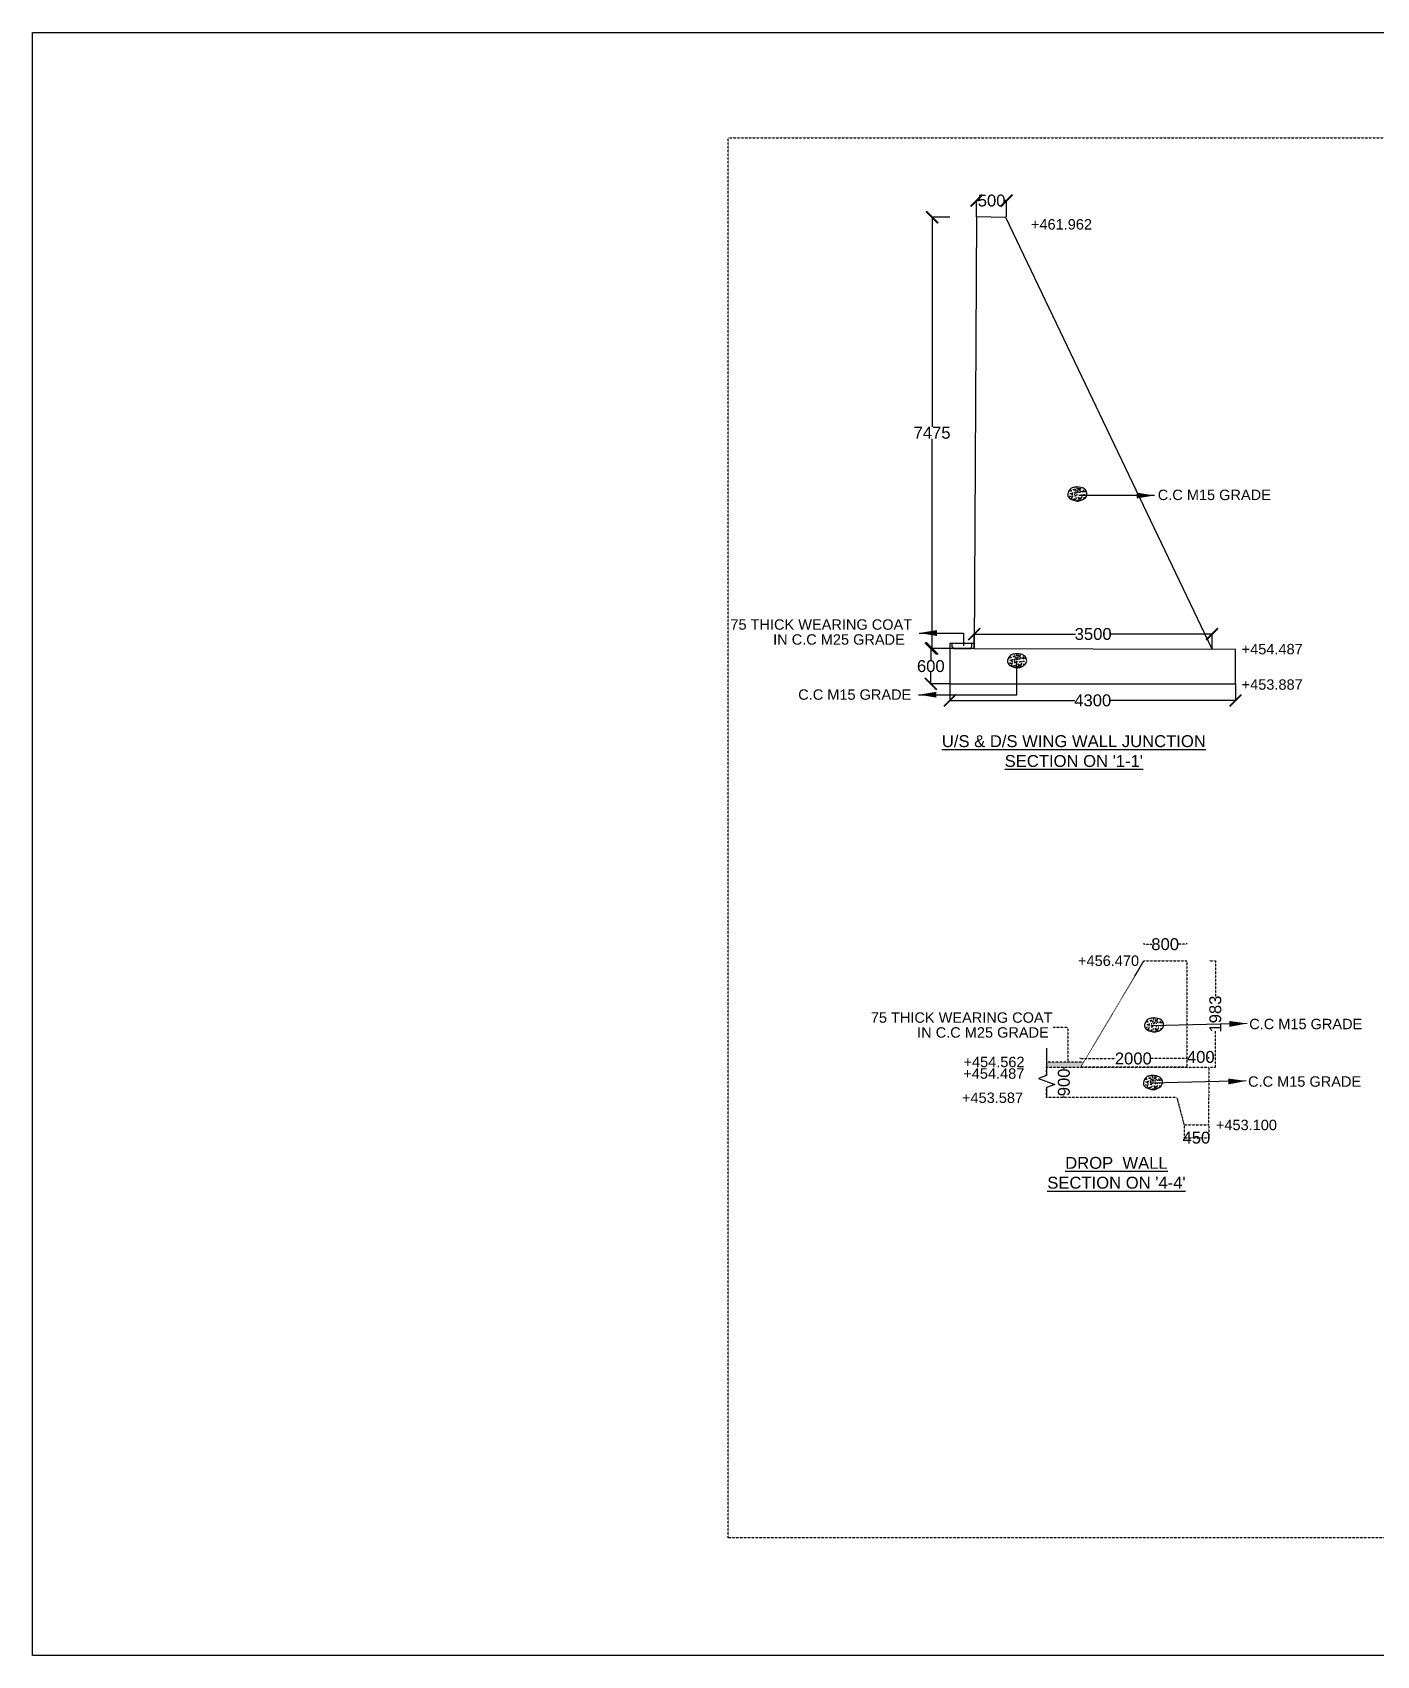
# Model space of a CAD drawing. Header units: inches. Extents: x -14031 to 118596, y 59117 to 142980.
# Drawn here: x 60176 to 82780, y 59117 to 86409 of the extents above; entities that cross this region are included whole.
import ezdxf

# ---------------------------------------------------------------- set-up
doc = ezdxf.new("R2010")
doc.units = ezdxf.units.IN
doc.header["$MEASUREMENT"] = 0
doc.linetypes.add('HIDDEN2', pattern=[0.1875, 0.125, -0.0625])
doc.layers.add('DRAWING', color=7, linetype='Continuous')
doc.styles.get("Standard").update_dxf_attribs({"font": 'arial.ttf'})
doc.dimstyles.new('dig', dxfattribs={"dimtxt": 200, "dimasz": 0.18, "dimexe": 0.18, "dimexo": 0.0625, "dimgap": 0.09, "dimtad": 0, "dimtih": 1, "dimtoh": 1, "dimdec": 4, "dimzin": 0, "dimdsep": 46, "dimtxsty": 'Standard', "dimblk": 'ARCHTICK', "dimcen": 0.09, "dimadec": 0, "dimazin": 0, "dimtfac": 1, "dimtdec": 4, "dimtofl": 0, "dimtmove": 0, "dimatfit": 3, "dimldrblk": 'ARCHTICK', "dimfxl": 1, "dimtolj": 1, "dimtzin": 0, "dimarcsym": 0})
doc.dimstyles.new('DIM TEXT', dxfattribs={"dimtxt": 100, "dimasz": 90, "dimexe": 0.18, "dimexo": 0.0625, "dimgap": 0.09, "dimtad": 0, "dimdec": 0, "dimzin": 0, "dimdsep": 46, "dimtxsty": 'Standard', "dimcen": 0.09, "dimadec": 0, "dimazin": 0, "dimtfac": 1, "dimtdec": 0, "dimtofl": 0, "dimtmove": 0, "dimatfit": 3, "dimfxl": 1, "dimtolj": 1, "dimtzin": 0, "dimarcsym": 0})
doc.dimstyles.new('ST1', dxfattribs={"dimtxt": 400, "dimasz": 200, "dimexe": 0.18, "dimexo": 0.0625, "dimgap": 0.09, "dimtad": 0, "dimtih": 1, "dimtoh": 1, "dimdec": 0, "dimzin": 0, "dimdsep": 46, "dimtxsty": 'Standard', "dimblk": 'ARCHTICK', "dimcen": 0.09, "dimadec": 0, "dimazin": 0, "dimtfac": 1, "dimtdec": 0, "dimtofl": 0, "dimtmove": 0, "dimatfit": 3, "dimldrblk": 'ARCHTICK', "dimfxl": 1, "dimtolj": 1, "dimtzin": 0, "dimarcsym": 0})
picture_1 = doc.add_image_def('image1.jpg', size_in_pixel=(7220, 3373))

# ---------------------------------------------------------------- blocks, each defined once
blk = doc.blocks.new('_ArchTick')
at = {"color": 0, "linetype": 'ByBlock', "const_width": 0.15}
blk.add_lwpolyline([(-0.5, -0.5), (0.5, 0.5)], dxfattribs=at)
blk = doc.blocks.new('*D12')
at = {"layer": 'Defpoints', "color": 0, "transparency": 16777216}
for p in [(75284, 76051), (75606, 76051), (75606, 75455)]:
    blk.add_point(p, dxfattribs=at)
at = {"layer": 'DRAWING', "color": 0, "lineweight": -2, "transparency": 16777216}
for p, q in [((75606, 76051), (75284, 76051)), ((75284, 76051), (75284, 75855)), ((75284, 75455), (75284, 75650)), ((75606, 75455), (75284, 75455))]:
    blk.add_line(p, q, dxfattribs=at)
at = {"layer": 'DRAWING', "color": 0, "lineweight": -2, "transparency": 16777216, "xscale": 200, "yscale": 200, "zscale": 200}
for p, rotation in [((75284, 76051), 90), ((75284, 75455), 270)]:
    blk.add_blockref('_ArchTick', p, dxfattribs=dict(at, rotation=rotation))
at = {"layer": 'DRAWING', "color": 0, "transparency": 16777216, "insert": (75284, 75753), "char_height": 200, "attachment_point": 5}
blk.add_mtext('\\A1;600', dxfattribs=at)
blk = doc.blocks.new('*D10')
at = {"layer": 'Defpoints', "color": 0, "transparency": 16777216}
for p in [(75305, 83301), (75606, 83301), (75606, 76051)]:
    blk.add_point(p, dxfattribs=at)
at = {"layer": 'DRAWING', "color": 0, "lineweight": -2, "transparency": 16777216}
for p, q in [((75606, 83301), (75305, 83301)), ((75305, 83301), (75305, 79777)), ((75305, 76051), (75305, 79574)), ((75606, 76051), (75305, 76051))]:
    blk.add_line(p, q, dxfattribs=at)
at = {"layer": 'DRAWING', "color": 0, "lineweight": -2, "transparency": 16777216, "xscale": 200, "yscale": 200, "zscale": 200}
for p, rotation in [((75305, 83301), 90), ((75305, 76051), 270)]:
    blk.add_blockref('_ArchTick', p, dxfattribs=dict(at, rotation=rotation))
at = {"layer": 'DRAWING', "color": 0, "transparency": 16777216, "insert": (75305, 79676), "char_height": 200, "attachment_point": 5}
blk.add_mtext('\\A1;7475', dxfattribs=at)
blk = doc.blocks.new('*D13')
at = {"layer": 'Defpoints', "color": 0, "transparency": 16777216}
for p in [(80014, 76293), (76014, 76051), (80014, 76039)]:
    blk.add_point(p, dxfattribs=at)
at = {"layer": 'DRAWING', "color": 0, "lineweight": -2, "transparency": 16777216}
for p, q in [((76014, 76051), (76014, 76293)), ((76014, 76293), (77716, 76293)), ((80014, 76293), (78313, 76293)), ((80014, 76039), (80014, 76293))]:
    blk.add_line(p, q, dxfattribs=at)
at = {"layer": 'DRAWING', "color": 0, "lineweight": -2, "transparency": 16777216, "xscale": 200, "yscale": 200, "zscale": 200, "rotation": 180}
blk.add_blockref('_ArchTick', (76014, 76293), dxfattribs=at)
at = {"layer": 'DRAWING', "color": 0, "lineweight": -2, "transparency": 16777216, "xscale": 200, "yscale": 200, "zscale": 200}
blk.add_blockref('_ArchTick', (80014, 76293), dxfattribs=at)
at = {"layer": 'DRAWING', "color": 0, "transparency": 16777216, "insert": (78014, 76293), "char_height": 200, "attachment_point": 5}
blk.add_mtext('\\A1;3500', dxfattribs=at)
blk = doc.blocks.new('*D14')
at = {"layer": 'Defpoints', "color": 0, "transparency": 16777216}
for p in [(75606, 75455), (80408, 75455), (80408, 75177)]:
    blk.add_point(p, dxfattribs=at)
at = {"layer": 'DRAWING', "color": 0, "lineweight": -2, "transparency": 16777216}
for p, q in [((75606, 75455), (75606, 75177)), ((80408, 75455), (80408, 75177)), ((75606, 75177), (77704, 75177)), ((80408, 75177), (78309, 75177))]:
    blk.add_line(p, q, dxfattribs=at)
at = {"layer": 'DRAWING', "color": 0, "lineweight": -2, "transparency": 16777216, "xscale": 200, "yscale": 200, "zscale": 200, "rotation": 180}
blk.add_blockref('_ArchTick', (75606, 75177), dxfattribs=at)
at = {"layer": 'DRAWING', "color": 0, "lineweight": -2, "transparency": 16777216, "xscale": 200, "yscale": 200, "zscale": 200}
blk.add_blockref('_ArchTick', (80408, 75177), dxfattribs=at)
at = {"layer": 'DRAWING', "color": 0, "transparency": 16777216, "insert": (78007, 75177), "char_height": 200, "attachment_point": 5}
blk.add_mtext('\\A1;4300', dxfattribs=at)
blk = doc.blocks.new('*D11')
at = {"layer": 'Defpoints', "color": 0, "transparency": 16777216}
for p in [(76054, 83581), (76054, 83307), (76557, 83307)]:
    blk.add_point(p, dxfattribs=at)
at = {"layer": 'DRAWING', "color": 0, "lineweight": -2, "transparency": 16777216}
for p, q in [((76054, 83307), (76054, 83581)), ((76054, 83581), (76085, 83581)), ((76557, 83581), (76526, 83581)), ((76557, 83307), (76557, 83581))]:
    blk.add_line(p, q, dxfattribs=at)
at = {"layer": 'DRAWING', "color": 0, "lineweight": -2, "transparency": 16777216, "xscale": 200, "yscale": 200, "zscale": 200, "rotation": 180}
blk.add_blockref('_ArchTick', (76054, 83581), dxfattribs=at)
at = {"layer": 'DRAWING', "color": 0, "lineweight": -2, "transparency": 16777216, "xscale": 200, "yscale": 200, "zscale": 200}
blk.add_blockref('_ArchTick', (76557, 83581), dxfattribs=at)
at = {"layer": 'DRAWING', "color": 0, "transparency": 16777216, "insert": (76306, 83581), "char_height": 200, "attachment_point": 5}
blk.add_mtext('\\A1;500', dxfattribs=at)
blk = doc.blocks.new('*D26')
at = {"layer": 'Defpoints', "color": 0, "linetype": 'HIDDEN2', "transparency": 16777216}
for p in [(77519, 69009), (77522, 69009), (77519, 68499)]:
    blk.add_point(p, dxfattribs=at)
at = {"layer": 'DRAWING', "color": 0, "linetype": 'HIDDEN2', "lineweight": -2, "transparency": 16777216}
for p, q in [((77519, 69009), (77522, 69009)), ((77522, 69009), (77522, 68975)), ((77522, 68499), (77522, 68533)), ((77519, 68499), (77522, 68499))]:
    blk.add_line(p, q, dxfattribs=at)
at = {"layer": 'DRAWING', "color": 0, "linetype": 'HIDDEN2', "lineweight": -2, "transparency": 16777216, "xscale": 0.18, "yscale": 0.18, "zscale": 0.18}
for p, rotation in [((77522, 69009), 90), ((77522, 68499), 270)]:
    blk.add_blockref('_ArchTick', p, dxfattribs=dict(at, rotation=rotation))
at = {"layer": 'DRAWING', "color": 0, "linetype": 'HIDDEN2', "transparency": 16777216, "insert": (77522, 68754), "char_height": 200, "attachment_point": 5, "rotation": 90}
blk.add_mtext('\\A1;900', dxfattribs=at)
blk = doc.blocks.new('*D27')
at = {"layer": 'Defpoints', "color": 0, "linetype": 'HIDDEN2', "transparency": 16777216}
for p in [(77789, 69169), (79590, 69169), (79590, 69155)]:
    blk.add_point(p, dxfattribs=at)
at = {"layer": 'DRAWING', "color": 0, "linetype": 'HIDDEN2', "lineweight": -2, "transparency": 16777216}
for p, q in [((77789, 69169), (77789, 69155)), ((77789, 69155), (78389, 69155)), ((79590, 69155), (78989, 69155)), ((79590, 69169), (79590, 69155))]:
    blk.add_line(p, q, dxfattribs=at)
at = {"layer": 'DRAWING', "color": 0, "linetype": 'HIDDEN2', "lineweight": -2, "transparency": 16777216, "xscale": 0.18, "yscale": 0.18, "zscale": 0.18, "rotation": 180}
blk.add_blockref('_ArchTick', (77789, 69155), dxfattribs=at)
at = {"layer": 'DRAWING', "color": 0, "linetype": 'HIDDEN2', "lineweight": -2, "transparency": 16777216, "xscale": 0.18, "yscale": 0.18, "zscale": 0.18}
blk.add_blockref('_ArchTick', (79590, 69155), dxfattribs=at)
at = {"layer": 'DRAWING', "color": 0, "linetype": 'HIDDEN2', "transparency": 16777216, "insert": (78689, 69155), "char_height": 200, "attachment_point": 5}
blk.add_mtext('\\A1;2000', dxfattribs=at)
blk = doc.blocks.new('*D28')
at = {"layer": 'Defpoints', "color": 0, "linetype": 'HIDDEN2', "transparency": 16777216}
for p in [(79590, 69155), (79957, 69181), (79957, 69155)]:
    blk.add_point(p, dxfattribs=at)
at = {"layer": 'DRAWING', "color": 0, "linetype": 'HIDDEN2', "lineweight": -2, "transparency": 16777216}
for p, q in [((79590, 69181), (79589, 69181)), ((79590, 69155), (79590, 69181)), ((79957, 69155), (79957, 69181)), ((79957, 69181), (79958, 69181))]:
    blk.add_line(p, q, dxfattribs=at)
at = {"layer": 'DRAWING', "color": 0, "linetype": 'HIDDEN2', "lineweight": -2, "transparency": 16777216, "xscale": 0.18, "yscale": 0.18, "zscale": 0.18}
blk.add_blockref('_ArchTick', (79590, 69181), dxfattribs=at)
at = {"layer": 'DRAWING', "color": 0, "linetype": 'HIDDEN2', "lineweight": -2, "transparency": 16777216, "xscale": 0.18, "yscale": 0.18, "zscale": 0.18, "rotation": 180}
blk.add_blockref('_ArchTick', (79957, 69181), dxfattribs=at)
at = {"layer": 'DRAWING', "color": 0, "linetype": 'HIDDEN2', "transparency": 16777216, "insert": (79824, 69181), "char_height": 200, "attachment_point": 5}
blk.add_mtext('\\A1;400', dxfattribs=at)
blk = doc.blocks.new('*D29')
at = {"layer": 'Defpoints', "color": 0, "linetype": 'HIDDEN2', "transparency": 16777216}
for p in [(79542, 68041), (79957, 68041), (79957, 67824)]:
    blk.add_point(p, dxfattribs=at)
at = {"layer": 'DRAWING', "color": 0, "linetype": 'HIDDEN2', "lineweight": -2, "transparency": 16777216}
for p, q in [((79542, 68041), (79542, 67824)), ((79957, 68041), (79957, 67824)), ((79542, 67824), (79957, 67824))]:
    blk.add_line(p, q, dxfattribs=at)
at = {"layer": 'DRAWING', "color": 0, "linetype": 'HIDDEN2', "lineweight": -2, "transparency": 16777216, "xscale": 0.18, "yscale": 0.18, "zscale": 0.18, "rotation": 180}
blk.add_blockref('_ArchTick', (79542, 67824), dxfattribs=at)
at = {"layer": 'DRAWING', "color": 0, "linetype": 'HIDDEN2', "lineweight": -2, "transparency": 16777216, "xscale": 0.18, "yscale": 0.18, "zscale": 0.18}
blk.add_blockref('_ArchTick', (79957, 67824), dxfattribs=at)
at = {"layer": 'DRAWING', "color": 0, "linetype": 'HIDDEN2', "transparency": 16777216, "insert": (79750, 67824), "char_height": 200, "attachment_point": 5}
blk.add_mtext('\\A1;450', dxfattribs=at)
blk = doc.blocks.new('*D30')
at = {"layer": 'Defpoints', "color": 0, "linetype": 'HIDDEN2', "transparency": 16777216}
for p in [(79957, 70797), (80069, 70797), (79957, 69009)]:
    blk.add_point(p, dxfattribs=at)
at = {"layer": 'DRAWING', "color": 0, "linetype": 'HIDDEN2', "lineweight": -2, "transparency": 16777216}
for p, q in [((79957, 70797), (80069, 70797)), ((80069, 70797), (80069, 70192)), ((80069, 69009), (80069, 69614)), ((79957, 69009), (80069, 69009))]:
    blk.add_line(p, q, dxfattribs=at)
at = {"layer": 'DRAWING', "color": 0, "linetype": 'HIDDEN2', "lineweight": -2, "transparency": 16777216, "xscale": 0.18, "yscale": 0.18, "zscale": 0.18}
for p, rotation in [((80069, 70797), 90), ((80069, 69009), 270)]:
    blk.add_blockref('_ArchTick', p, dxfattribs=dict(at, rotation=rotation))
at = {"layer": 'DRAWING', "color": 0, "linetype": 'HIDDEN2', "transparency": 16777216, "insert": (80069, 69903), "char_height": 200, "attachment_point": 5, "rotation": 90}
blk.add_mtext('\\A1;1983', dxfattribs=at)
blk = doc.blocks.new('*D31')
at = {"layer": 'Defpoints', "color": 0, "linetype": 'HIDDEN2', "transparency": 16777216}
for p in [(78867, 71097), (79583, 71097), (79583, 71077)]:
    blk.add_point(p, dxfattribs=at)
at = {"layer": 'DRAWING', "color": 0, "linetype": 'HIDDEN2', "lineweight": -2, "transparency": 16777216}
for p, q in [((78867, 71097), (78867, 71077)), ((78867, 71077), (79004, 71077)), ((79583, 71077), (79446, 71077)), ((79583, 71097), (79583, 71077))]:
    blk.add_line(p, q, dxfattribs=at)
at = {"layer": 'DRAWING', "color": 0, "linetype": 'HIDDEN2', "lineweight": -2, "transparency": 16777216, "xscale": 0.18, "yscale": 0.18, "zscale": 0.18, "rotation": 180}
blk.add_blockref('_ArchTick', (78867, 71077), dxfattribs=at)
at = {"layer": 'DRAWING', "color": 0, "linetype": 'HIDDEN2', "lineweight": -2, "transparency": 16777216, "xscale": 0.18, "yscale": 0.18, "zscale": 0.18}
blk.add_blockref('_ArchTick', (79583, 71077), dxfattribs=at)
at = {"layer": 'DRAWING', "color": 0, "linetype": 'HIDDEN2', "transparency": 16777216, "insert": (79225, 71077), "char_height": 200, "attachment_point": 5}
blk.add_mtext('\\A1;800', dxfattribs=at)

msp = doc.modelspace()

# ---------------------------------------------------------------- hatches: boundary and pattern name
at = {"layer": 'DRAWING'}
h = msp.add_hatch(dxfattribs=at)
h.set_pattern_fill('AR-CONC', color=256, scale=15, style=0)
h.set_pattern_definition([(50, (74104.26, 866.08), (107.58903, -9.41282), [11.25, -123.75]), (355, (74104.26, 866.08), (-20.8127, 112.82882), [9, -99]), (100.4514, (74113.22, 865.29), (86.77641, 103.41593), [9.56103, -105.17132]), (46.1842, (74104.26, 896.08), (160.08616, -24.82785), [16.875, -185.625]), (96.6356, (74117.6, 894.01), (140.1994, 146.11768), [14.34154, -157.75695]), (351.1842, (74104.26, 896.08), (140.1993, 146.1178), [13.5, -148.5]), (21, (74119.26, 888.58), (89.53606, -60.39283), [11.25, -123.75]), (326, (74119.26, 888.58), (36.4973, 108.7725), [9, -99]), (71.4514, (74126.72, 883.55), (126.0334, 48.37957), [9.56103, -105.17132]), (37.5, (74104.26, 866.08), (1.823978, 49.934078), [0, -97.8, 0, -100.5, 0, -99.375]), (7.5, (74104.26, 866.08), (39.46043, 59.161757), [0, -57.3, 0, -95.55, 0, -37.875]), (327.5, (74070.81, 866.08), (80.073365, -3.38323), [0, -37.5, 0, -117, 0, -155.25]), (317.5, (74055.81, 866.08), (87.477925, 15.01575), [0, -48.75, 0, -77.7, 0, -110.25])])
edge = h.paths.add_edge_path()
edge.add_spline(control_points=[(77736.7582, 78766.57867), (77768.58009, 78764.65663), (77827.24671, 78761.11318), (77902.02929, 78712.45904), (77913.15373, 78641.83763), (77883.67942, 78575.85473), (77828.68621, 78548.17157), (77777.83193, 78530.80945), (77730.47134, 78527.50577), (77680.20712, 78546.4694), (77625.45369, 78562.45294), (77598.59555, 78595.64997), (77582.07298, 78631.89338), (77593.63825, 78679.32686), (77616.70787, 78720.17757), (77655.90664, 78754.72473), (77691.57464, 78758.35559), (77720.47132, 78763.07515), (77731.09546, 78765.36054), (77736.7582, 78766.57867)], knot_values=[0, 0, 0, 0, 95.1892851113, 175.4902813691, 244.4558524898, 289.2330788443, 384.9213748893, 415.2858277907, 451.3725289422, 524.134125956, 575.2124971125, 617.7330803634, 647.8162982764, 691.3048025046, 756.3048025046, 787.9315317063, 843.5934576521, 858.8003639779, 876.1569189356, 876.1569189356, 876.1569189356, 876.1569189356], degree=3, periodic=0)
h = msp.add_hatch(dxfattribs=at)
h.set_pattern_fill('AR-CONC', color=256, scale=15, style=0)
h.set_pattern_definition([(50, (73092.26, -1937.42), (107.58903, -9.41282), [11.25, -123.75]), (355, (73092.26, -1937.42), (-20.8127, 112.82882), [9, -99]), (100.4514, (73101.22, -1938.21), (86.77641, 103.41593), [9.56103, -105.17132]), (46.1842, (73092.26, -1907.42), (160.08616, -24.82785), [16.875, -185.625]), (96.6356, (73105.6, -1909.49), (140.1994, 146.11768), [14.34154, -157.75695]), (351.1842, (73092.26, -1907.42), (140.1993, 146.1178), [13.5, -148.5]), (21, (73107.26, -1914.92), (89.53606, -60.39283), [11.25, -123.75]), (326, (73107.26, -1914.92), (36.4973, 108.7725), [9, -99]), (71.4514, (73114.72, -1919.95), (126.0334, 48.37957), [9.56103, -105.17132]), (37.5, (73092.26, -1937.42), (1.823978, 49.934078), [0, -97.8, 0, -100.5, 0, -99.375]), (7.5, (73092.26, -1937.42), (39.46043, 59.161757), [0, -57.3, 0, -95.55, 0, -37.875]), (327.5, (73058.81, -1937.42), (80.073365, -3.38323), [0, -37.5, 0, -117, 0, -155.25]), (317.5, (73043.81, -1937.42), (87.477925, 15.01575), [0, -48.75, 0, -77.7, 0, -110.25])])
edge = h.paths.add_edge_path()
edge.add_spline(control_points=[(76724.7582, 75963.07867), (76756.58009, 75961.15663), (76815.24671, 75957.61318), (76890.02929, 75908.95904), (76901.15373, 75838.33763), (76871.67942, 75772.35473), (76816.68621, 75744.67157), (76765.83193, 75727.30945), (76718.47134, 75724.00577), (76668.20712, 75742.9694), (76613.45369, 75758.95294), (76586.59555, 75792.14997), (76570.07298, 75828.39338), (76581.63825, 75875.82686), (76604.70787, 75916.67757), (76643.90664, 75951.22473), (76679.57464, 75954.85559), (76708.47132, 75959.57515), (76719.09546, 75961.86054), (76724.7582, 75963.07867)], knot_values=[0, 0, 0, 0, 95.1892851113, 175.4902813691, 244.4558524898, 289.2330788443, 384.9213748893, 415.2858277907, 451.3725289422, 524.134125956, 575.2124971125, 617.7330803634, 647.8162982764, 691.3048025046, 756.3048025046, 787.9315317063, 843.5934576521, 858.8003639779, 876.1569189356, 876.1569189356, 876.1569189356, 876.1569189356], degree=3, periodic=0)
h = msp.add_hatch(dxfattribs=at)
h.set_pattern_fill('AR-CONC', color=256, scale=15, style=0)
h.set_pattern_definition([(50, (75395.06, -8062.5), (107.58903, -9.41282), [11.25, -123.75]), (355, (75395.06, -8062.5), (-20.8127, 112.82882), [9, -99]), (100.4514, (75404.03, -8063.28), (86.77641, 103.41593), [9.56103, -105.17132]), (46.1842, (75395.06, -8032.5), (160.08616, -24.82785), [16.875, -185.625]), (96.6356, (75408.4, -8034.57), (140.1994, 146.11768), [14.34154, -157.75695]), (351.1842, (75395.06, -8032.5), (140.1993, 146.1178), [13.5, -148.5]), (21, (75410.06, -8040), (89.53606, -60.39283), [11.25, -123.75]), (326, (75410.06, -8040), (36.4973, 108.7725), [9, -99]), (71.4514, (75417.52, -8045.03), (126.0334, 48.37957), [9.56103, -105.17132]), (37.5, (75395.063, -8062.497), (1.823978, 49.934078), [0, -97.8, 0, -100.5, 0, -99.375]), (7.5, (75395.063, -8062.497), (39.46043, 59.161757), [0, -57.3, 0, -95.55, 0, -37.875]), (327.5, (75361.613, -8062.497), (80.073365, -3.38323), [0, -37.5, 0, -117, 0, -155.25]), (317.5, (75346.61, -8062.5), (87.477925, 15.01575), [0, -48.75, 0, -77.7, 0, -110.25])])
edge = h.paths.add_edge_path()
edge.add_spline(control_points=[(79027.56321, 69838.00327), (79059.3851, 69836.08123), (79118.05171, 69832.53777), (79192.8343, 69783.88363), (79203.95874, 69713.26222), (79174.48442, 69647.27932), (79119.49122, 69619.59617), (79068.63693, 69602.23405), (79021.27634, 69598.93037), (78971.01213, 69617.894), (78916.2587, 69633.87754), (78889.40055, 69667.07456), (78872.87799, 69703.31797), (78884.44326, 69750.75146), (78907.51288, 69791.60217), (78946.71165, 69826.14933), (78982.37965, 69829.78019), (79011.27633, 69834.49975), (79021.90047, 69836.78514), (79027.56321, 69838.00327)], knot_values=[0, 0, 0, 0, 95.1892851113, 175.4902813691, 244.4558524898, 289.2330788443, 384.9213748893, 415.2858277907, 451.3725289422, 524.134125956, 575.2124971125, 617.7330803634, 647.8162982764, 691.3048025046, 756.3048025046, 787.9315317063, 843.5934576521, 858.8003639779, 876.1569189356, 876.1569189356, 876.1569189356, 876.1569189356], degree=3, periodic=0)
at = {"layer": 'DRAWING', "linetype": 'HIDDEN2'}
msp.add_hatch(color=256, dxfattribs=at).paths.add_polyline_path([(77853.12274, 69095.19778), (77231.69482, 69095.57013), (77231.69482, 69009.08203), (77801.79735, 69009.08203)])
at = {"layer": 'DRAWING'}
h = msp.add_hatch(dxfattribs=at)
h.set_pattern_fill('AR-CONC', color=256, scale=15, style=0)
h.set_pattern_definition([(50, (75375.54, -9029.72), (107.58903, -9.41282), [11.25, -123.75]), (355, (75375.54, -9029.72), (-20.8127, 112.82882), [9, -99]), (100.4514, (75384.51, -9030.5), (86.77641, 103.41593), [9.56103, -105.17132]), (46.1842, (75375.54, -8999.72), (160.08616, -24.82785), [16.875, -185.625]), (96.6356, (75388.88, -9001.79), (140.1994, 146.11768), [14.34154, -157.75695]), (351.1842, (75375.54, -8999.72), (140.1993, 146.1178), [13.5, -148.5]), (21, (75390.54, -9007.22), (89.53606, -60.39283), [11.25, -123.75]), (326, (75390.54, -9007.22), (36.4973, 108.7725), [9, -99]), (71.4514, (75398, -9012.25), (126.0334, 48.37957), [9.56103, -105.17132]), (37.5, (75375.542, -9029.72), (1.823978, 49.934078), [0, -97.8, 0, -100.5, 0, -99.375]), (7.5, (75375.54, -9029.72), (39.46043, 59.161757), [0, -57.3, 0, -95.55, 0, -37.875]), (327.5, (75342.092, -9029.72), (80.073365, -3.38323), [0, -37.5, 0, -117, 0, -155.25]), (317.5, (75327.09, -9029.72), (87.477925, 15.01575), [0, -48.75, 0, -77.7, 0, -110.25])])
edge = h.paths.add_edge_path()
edge.add_spline(control_points=[(79008.04202, 68870.78153), (79039.86392, 68868.85949), (79098.53053, 68865.31603), (79173.31311, 68816.66189), (79184.43756, 68746.04048), (79154.96324, 68680.05758), (79099.97004, 68652.37443), (79049.11575, 68635.01231), (79001.75516, 68631.70863), (78951.49094, 68650.67226), (78896.73751, 68666.6558), (78869.87937, 68699.85282), (78853.35681, 68736.09623), (78864.92208, 68783.52972), (78887.99169, 68824.38043), (78927.19046, 68858.92759), (78962.85846, 68862.55845), (78991.75514, 68867.27801), (79002.37928, 68869.5634), (79008.04202, 68870.78153)], knot_values=[0, 0, 0, 0, 95.1892851113, 175.4902813691, 244.4558524898, 289.2330788443, 384.9213748893, 415.2858277907, 451.3725289422, 524.134125956, 575.2124971125, 617.7330803634, 647.8162982764, 691.3048025046, 756.3048025046, 787.9315317063, 843.5934576521, 858.8003639779, 876.1569189356, 876.1569189356, 876.1569189356, 876.1569189356], degree=3, periodic=0)

# ---------------------------------------------------------------- linework, layer by layer
at = {"layer": 'DRAWING', "linetype": 'HIDDEN2'}
for points in [[(71874.33855, 84638.7061), (105334.05475, 84638.7061), (105334.05475, 61097.85817), (71874.33855, 61097.85817)], [(79589.55099, 69009.08203), (77801.79735, 69009.08203), (78867.21703, 70796.68484), (79589.55099, 70796.68484)], [(77231.69482, 69009.08203), (77801.79735, 69009.08203), (77853.12274, 69095.19778), (77231.69482, 69095.57013)]]:
    msp.add_lwpolyline(points, close=True, dxfattribs=at)
at = {"layer": 'DRAWING'}
for points in [[(76054.2582, 83306.57867), (76014.2582, 76050.57867), (80014.2582, 76038.57867), (76546.7582, 83300.07867), (76054.2582, 83306.57867)], [(76014.71001, 76132.53759), (75605.7582, 76132.53759), (75605.7582, 75454.57867), (80407.7582, 75454.57867), (80407.7582, 76035.07867), (80014.2582, 76038.57867)], [(76014.2582, 76050.57867), (75605.7582, 76050.57867)], [(75635.2582, 76132.53759), (75635.2582, 76101.07867), (75635.2582, 76083.57867), (75667.2582, 76050.57867), (75964.2582, 76050.57867), (75975.7582, 76094.07867), (75975.7582, 76132.53759)]]:
    msp.add_lwpolyline(points, dxfattribs=at)
at = {"layer": 'DRAWING', "linetype": 'HIDDEN2'}
for points in [[(77341.06601, 69681.72056), (77586.77972, 69681.72056), (77586.42838, 69095.35758)], [(77231.69482, 68867.53151), (77231.69482, 69009.08203), (79957.39938, 69009.08203), (79957.39938, 68498.99832)], [(79420.87655, 68498.99832), (77231.69482, 68498.99832), (77231.69482, 68667.53151)], [(79420.87655, 68498.99832), (79542.2544, 68040.98864), (79957.39938, 68040.98864), (79957.39938, 68498.99832)]]:
    msp.add_lwpolyline(points, dxfattribs=at)
at = {"layer": 'DRAWING', "linetype": 'Continuous'}
msp.add_lwpolyline([(77231.69482, 69329.96713), (77231.69482, 68867.53151), (77094.32095, 68817.53151), (77369.06869, 68717.53151), (77231.69482, 68667.53151), (77231.69482, 68519.64318)], dxfattribs=at)
at = {"layer": 'DRAWING'}
for points in [[(77736.7582, 78766.57867), (77830.7582, 78751.57867), (77894.7582, 78703.07867), (77906.2582, 78635.07867), (77888.2582, 78594.07867), (77808.2582, 78541.57867), (77779.2582, 78532.57867), (77743.2582, 78530.07867), (77672.7582, 78548.07867), (77625.7582, 78568.07867), (77597.7582, 78600.07867), (77586.7582, 78628.07867), (77593.2582, 78671.07867), (77626.2582, 78727.07867), (77650.7582, 78747.07867), (77704.7582, 78760.57867), (77719.7582, 78763.07867), (77736.7582, 78766.57867)], [(76724.7582, 75963.07867), (76818.7582, 75948.07867), (76882.7582, 75899.57867), (76894.2582, 75831.57867), (76876.2582, 75790.57867), (76796.2582, 75738.07867), (76767.2582, 75729.07867), (76731.2582, 75726.57867), (76660.7582, 75744.57867), (76613.7582, 75764.57867), (76585.7582, 75796.57867), (76574.7582, 75824.57867), (76581.2582, 75867.57867), (76614.2582, 75923.57867), (76638.7582, 75943.57867), (76692.7582, 75957.07867), (76707.7582, 75959.57867), (76724.7582, 75963.07867)], [(79027.56321, 69838.00327), (79121.56321, 69823.00327), (79185.56321, 69774.50327), (79197.06321, 69706.50327), (79179.06321, 69665.50327), (79099.06321, 69613.00327), (79070.06321, 69604.00327), (79034.06321, 69601.50327), (78963.56321, 69619.50327), (78916.56321, 69639.50327), (78888.56321, 69671.50327), (78877.56321, 69699.50327), (78884.06321, 69742.50327), (78917.06321, 69798.50327), (78941.56321, 69818.50327), (78995.56321, 69832.00327), (79010.56321, 69834.50327), (79027.56321, 69838.00327)], [(79008.04202, 68870.78153), (79102.04202, 68855.78153), (79166.04202, 68807.28153), (79177.54202, 68739.28153), (79159.54202, 68698.28153), (79079.54202, 68645.78153), (79050.54202, 68636.78153), (79014.54202, 68634.28153), (78944.04202, 68652.28153), (78897.04202, 68672.28153), (78869.04202, 68704.28153), (78858.04202, 68732.28153), (78864.54202, 68775.28153), (78897.54202, 68831.28153), (78922.04202, 68851.28153), (78976.04202, 68864.78153), (78991.04202, 68867.28153), (79008.04202, 68870.78153)]]:
    msp.add_spline(points, degree=3, dxfattribs=at)

# ---------------------------------------------------------------- texts
for s, p in [('+461.962', (76968.42774, 83094.63073)), ('C.C M15 GRADE', (79100.62933, 78545.77982)), ('75 THICK WEARING COAT', (71913.7793, 76365.56713)), ('IN C.C M25 GRADE', (72632.41083, 76114.26279)), ('+454.487', (80511.79478, 75952.08662)), ('C.C M15 GRADE', (73054.25595, 75187.79673)), ('+453.887', (80511.79478, 75356.71665)), ('+456.470', (77759.78756, 70712.85713)), ('75 THICK WEARING COAT ', (74274.91896, 69756.70256)), ('C.C M15 GRADE', (80638.63152, 69648.38441)), ('+454.562', (75833.67073, 69010.00981)), ('+454.487', (75830.06585, 68815.49999)), ('C.C M15 GRADE', (80619.11034, 68681.16267)), ('+453.587', (75808.43519, 68408.47018)), ('+453.100', (80078.46492, 67950.89026))]:
    msp.add_text(s, height=175, dxfattribs=at).set_placement(p)
at = {"layer": 'DRAWING', "char_height": 200, "attachment_point": 5}
for s, insert in [("{\\L\\C0;U/S & D/S WING WALL JUNCTION\\PSECTION ON '1-1'}", (77689.26395, 74324.02776)), ("{\\L\\C0;DROP  WALL\\PSECTION ON '4-4'}", (78405.80729, 67232.71824))]:
    msp.add_mtext(s, dxfattribs=dict(at, insert=insert))
at = {"layer": 'DRAWING', "linetype": 'HIDDEN2', "insert": (75053.84227, 69681.72056), "char_height": 175, "width": 2287.2237381, "attachment_point": 1}
msp.add_mtext('IN C.C M25 GRADE', dxfattribs=at)

# ---------------------------------------------------------------- dimensions: what is measured, and where the dimension line sits
at = {"layer": 'DRAWING'}
for base, p1, p2, text, picture, middle in [((76054.2582, 83580.57867), (76557.2582, 83306.57867), (76054.2582, 83306.57867), '500', '*D11', (76305.7582, 83580.57867)), ((80014.2582, 76293.07867), (76014.2582, 76050.57867), (80014.2582, 76038.57867), '3500', '*D13', (78014.2582, 76293.07867)), ((80407.7582, 75177.07867), (75605.7582, 75454.57867), (80407.7582, 75454.57867), '4300', '*D14', (78006.7582, 75177.07867))]:
    dim = msp.add_linear_dim(base=base, p1=p1, p2=p2, text=text, dimstyle='ST1', override={"dimtxt": 200}, dxfattribs=at)
    dim.commit()
    dim.dimension.update_dxf_attribs({"geometry": picture, "text_midpoint": middle})
for base, p1, p2, text, picture, middle in [((75304.7582, 83300.57867), (75605.6957, 76050.57867), (75605.6957, 83300.57867), '7475', '*D10', (75304.7582, 79675.57867)), ((75283.7582, 76050.57867), (75605.7582, 75454.57867), (75605.7582, 76050.57867), '600', '*D12', (75283.7582, 75752.57867))]:
    dim = msp.add_linear_dim(base=base, p1=p1, p2=p2, angle=90, text=text, dimstyle='ST1', override={"dimtxt": 200}, dxfattribs=at)
    dim.commit()
    dim.dimension.update_dxf_attribs({"geometry": picture, "text_midpoint": middle})
at = {"layer": 'DRAWING', "linetype": 'HIDDEN2'}
for base, p1, p2, text, picture, middle in [((79582.81658, 71076.68387), (78866.95409, 71096.76976), (79582.81658, 71096.76976), '800', '*D31', (79224.88534, 71076.68387)), ((79589.55099, 69155.37856), (77788.91142, 69169.21431), (79589.55099, 69169.21431), '2000', '*D27', (78689.2312, 69155.37856))]:
    dim = msp.add_linear_dim(base=base, p1=p1, p2=p2, text=text, dimstyle='dig', dxfattribs=at)
    dim.commit()
    dim.dimension.update_dxf_attribs({"geometry": picture, "text_midpoint": middle})
for base, p1, p2, text, picture, middle in [((80068.60537, 70796.68484), (79957.39938, 69009.08203), (79957.39938, 70796.68484), '1983', '*D30', (80068.60537, 69902.88344)), ((77521.83502, 69009.08203), (77518.89374, 68498.99832), (77518.89374, 69009.08203), '900', '*D26', (77521.83502, 68754.04018))]:
    dim = msp.add_linear_dim(base=base, p1=p1, p2=p2, angle=90, text=text, dimstyle='dig', dxfattribs=at)
    dim.commit()
    dim.dimension.update_dxf_attribs({"geometry": picture, "text_midpoint": middle, "text_rotation": 90})
for base, p1, p2, text, picture, middle in [((79957.39938, 69180.6467), (79589.55099, 69155.19856), (79957.39938, 69155.19856), '400', '*D28', (79823.84011, 69180.6467)), ((79957.39938, 67824.34434), (79542.2544, 68040.98864), (79957.39938, 68040.98864), '450', '*D29', (79749.82689, 67824.34434))]:
    dim = msp.add_linear_dim(base=base, p1=p1, p2=p2, text=text, dimstyle='dig', dxfattribs=at)
    dim.commit()
    dim.dimension.update_dxf_attribs({"geometry": picture, "text_midpoint": middle, "dimtype": 160})

# ---------------------------------------------------------------- pictures from other files: only their frames are drawn
at = {"linetype": 'HIDDEN2'}
image = msp.add_image(picture_1, insert=(60176.32332, 59116.60337), size_in_units=(58419.71765, 27292.20327), dxfattribs=dict(at, fade=30))
image.dxf.flags = 7

# ---------------------------------------------------------------- leaders
at = {"layer": 'DRAWING'}
for points in [[(79044.11692, 78622.46094), (77772.01969, 78622.46094)], [(75086.44526, 76309.86985), (75832.76302, 76309.86985), (75832.76302, 76093.73265)], [(75078.8336, 75273.21), (76730.74745, 75273.21), (76730.74745, 75823.37283)], [(80605.59065, 69744.85522), (79007.45273, 69706.35791)], [(80586.06947, 68777.63348), (78987.93154, 68739.13617)]]:
    msp.add_leader(points, dimstyle='DIM TEXT', override={"dimasz": 300, "dimgap": 0.09, "dimtad": 0}, dxfattribs=at)

doc.saveas('drawing.dxf')
